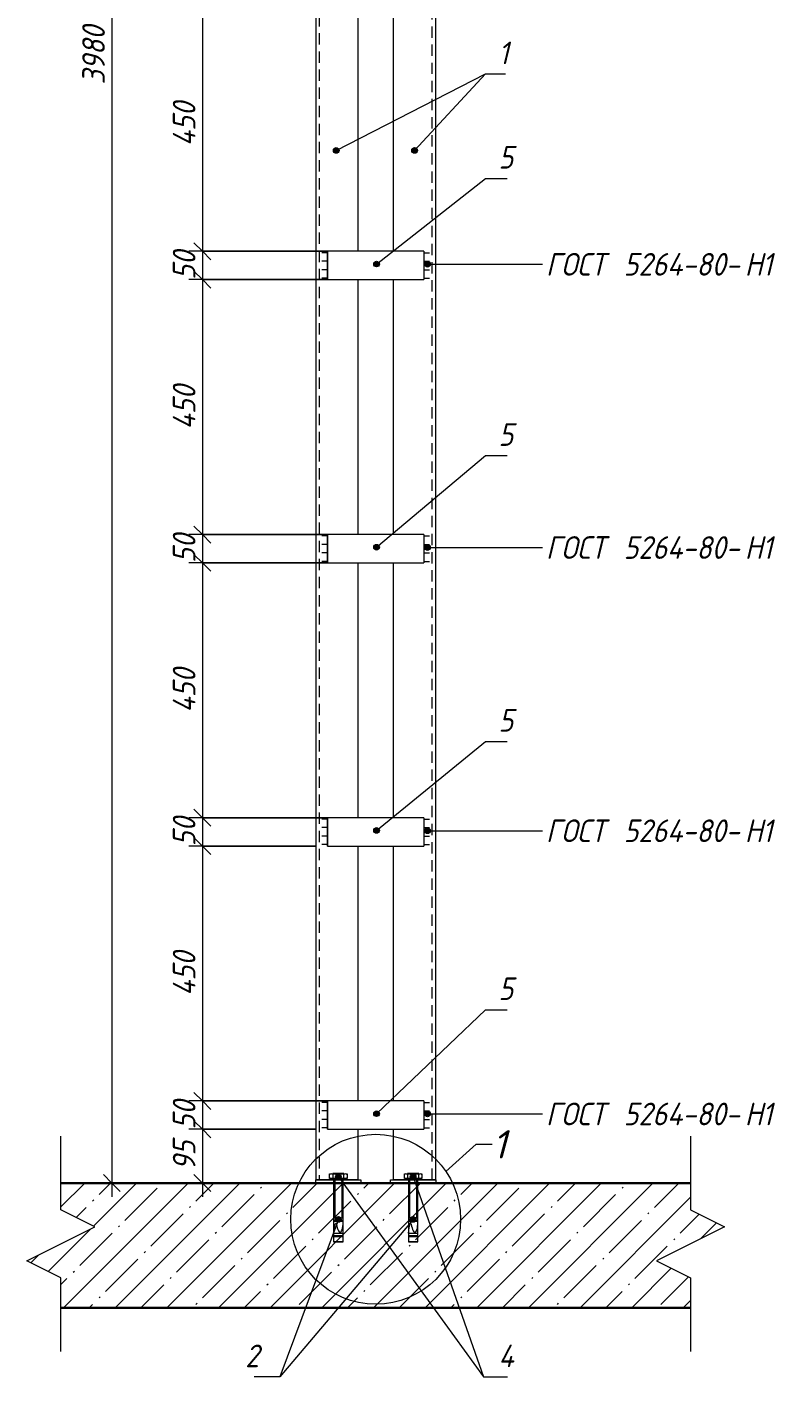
# Model space of a CAD drawing. Header units: millimetres. Extents: x -508 to 38670, y -99 to 8560.
# Drawn here: x 1111 to 2432, y 3778 to 6161 of the extents above; entities that cross this region are included whole.
import ezdxf

# ---------------------------------------------------------------- set-up
doc = ezdxf.new("R2010")
doc.units = ezdxf.units.MM
doc.linetypes.add('200_ШТРИХ_ш1п0_6_', pattern=[32, 20, -12])
for name, color, linetype, lineweight in [('A-ANNO-DIMS', 7, 'Continuous', 9), ('A-ANNO-DIMS-20', 7, 'Continuous', 9), ('A-DETL-1', 7, 'Continuous', 5), ('A-DETL-2', 7, '200_ШТРИХ_ш1п0_6_', 5), ('A-DETL-GENF-1', 7, 'Continuous', 5), ('A-FLOR-FNSH-1', 7, 'Continuous', 30), ('A-FLOR-PATT-1', 7, 'Continuous', 5), ('A-GENM', 7, 'Continuous', 9), ('A-GENM-IDEN', 7, 'Continuous', 9), ('G-ANNO-TEXT', 7, 'Continuous', 9)]:
    doc.layers.add(name, color=color, linetype=linetype, lineweight=lineweight)
doc.styles.add('ISOCPEUR_I', font='isocpeui.ttf', dxfattribs={"width": 0.9, "height": 40})
doc.styles.add('ISOCPEUR_I_1', font='isocpeui.ttf', dxfattribs={"height": 50})
doc.dimstyles.new('ISO-2_0_0_9К_СРЕДНИЙ', dxfattribs={"dimscale": 304.8, "dimtxt": 39.839247, "dimasz": 0.098425, "dimexe": 0.07874, "dimexo": 0, "dimgap": 0, "dimtad": 1, "dimdec": 0, "dimzin": 0, "dimdsep": 46, "dimtxsty": 'ISOCPEUR_I', "dimblk1": 'OBLIQUE', "dimblk2": 'OBLIQUE', "dimsah": 1, "dimcen": 0.09, "dimdle": 0.07874, "dimazin": 0, "dimtfac": 1, "dimtdec": 4, "dimtix": 1, "dimtmove": 0, "dimatfit": 3, "dimfxl": 1, "dimtvp": 1, "dimtolj": 1, "dimtzin": 0, "dimarcsym": 2})

# ---------------------------------------------------------------- blocks, each defined once
blk = doc.blocks.new('Фахверк_Влож_Полоса боковая - Полоса_Фахверка-25655111-АР1_1_Ф-19-Ф_ 19_1_2 эт_')
at = {"layer": 'A-GENM'}
for p, q in [((10415, 6215), (10415, 6265)), ((10585, 6265), (10415, 6265)), ((10585, 6265), (10585, 6215)), ((10415, 6215), (10585, 6215))]:
    blk.add_line(p, q, dxfattribs=at)
blk = doc.blocks.new('Фахверк_Влож_Уголок - Уголок_Фахверка-27980089-АР1_1_Ф-19-Ф_ 19_1_2 эт_')
at = {"layer": 'A-GENM'}
for p, q in [((10606, 4126), (10606, 8070)), ((10531, 6215), (10531, 5765)), ((10531, 5715), (10531, 5265)), ((10531, 5215), (10531, 4765)), ((10531, 4715), (10531, 4265)), ((10531, 4215), (10531, 4126)), ((10606, 4126), (10531, 4126))]:
    blk.add_line(p, q, dxfattribs=at)
blk = doc.blocks.new('Фахверк_Влож_Уголок - Уголок_Фахверка-27980090-АР1_1_Ф-19-Ф_ 19_1_2 эт_')
at = {"layer": 'A-GENM'}
for p, q in [((10394, 8070), (10394, 4126)), ((10469, 5765), (10469, 6215)), ((10469, 5265), (10469, 5715)), ((10469, 4765), (10469, 5215)), ((10469, 4265), (10469, 4715)), ((10469, 4126), (10469, 4215)), ((10469, 4126), (10394, 4126))]:
    blk.add_line(p, q, dxfattribs=at)
blk = doc.blocks.new('Фахверк_Влож_Полоса нижняя - Полоса_Фахверка-25617960-АР1_1_Ф-19-Ф_ 19_1_2 эт_')
at = {"layer": 'A-GENM'}
for p, q in [((10526, 4120), (10526, 4126)), ((10526, 4126), (10606, 4126)), ((10606, 4126), (10606, 4120))]:
    blk.add_line(p, q, dxfattribs=at)
blk = doc.blocks.new('DET_L_Линия разрыва1 - М20-27085586-АР1_1_Ф-19-Ф_ 19_1_2 эт_')
at = {"layer": 'A-DETL-GENF-1'}
for p, q in [((9944, 4072.7), (9944, 4202.7)), ((10004, 4042.7), (9944, 4072.7)), ((9884, 3982.7), (10004, 4042.7)), ((9944, 3952.7), (9884, 3982.7)), ((9944, 3822.7), (9944, 3952.7))]:
    blk.add_line(p, q, dxfattribs=at)
blk = doc.blocks.new('DIMBLOCK22-АР1_1_Ф-19-Ф_ 19_1_2 эт_')
at = {"layer": 'A-ANNO-DIMS-20', "lineweight": 20}
for p, q in [((1420.5, 6215), (1405.5, 6230)), ((1420.5, 6215), (1435.5, 6200)), ((1420.5, 5765), (1405.5, 5780)), ((1420.5, 5765), (1435.5, 5750))]:
    blk.add_line(p, q, dxfattribs=at)
at = {"layer": 'A-ANNO-DIMS-20'}
for p, q in [((1641.6, 6215), (1396.5, 6215)), ((1420.5, 6215), (1420.5, 5765)), ((1420.5, 6215), (1641.6, 6215)), ((1641.6, 5765), (1396.5, 5765)), ((1420.5, 5765), (1641.6, 5765))]:
    blk.add_line(p, q, dxfattribs=at)
at = {"layer": 'A-ANNO-DIMS-20', "color": 0, "insert": (1368.2, 5950.5), "char_height": 40, "width": 94.695, "attachment_point": 1, "rotation": 90, "line_spacing_factor": 1.149209, "style": 'ISOCPEUR_I'}
blk.add_mtext('450', dxfattribs=at)
blk = doc.blocks.new('_Oblique')
at = {"color": 0, "linetype": 'ByBlock', "lineweight": -2}
blk.add_line((-0.5, -0.5), (0.5, 0.5), dxfattribs=at)
blk = doc.blocks.new('DIMBLOCK23-АР1_1_Ф-19-Ф_ 19_1_2 эт_')
at = {"layer": 'A-ANNO-DIMS-20', "lineweight": 20}
for p, q in [((1420.5, 5765), (1405.5, 5780)), ((1420.5, 5765), (1435.5, 5750)), ((1420.5, 5715), (1405.5, 5730)), ((1420.5, 5715), (1435.5, 5700))]:
    blk.add_line(p, q, dxfattribs=at)
at = {"layer": 'A-ANNO-DIMS-20'}
for p, q in [((1641.6, 5765), (1396.5, 5765)), ((1420.5, 5765), (1420.5, 5715)), ((1420.5, 5765), (1641.6, 5765)), ((1641.6, 5715), (1396.5, 5715)), ((1420.5, 5715), (1641.6, 5715))]:
    blk.add_line(p, q, dxfattribs=at)
at = {"layer": 'A-ANNO-DIMS-20', "color": 0, "insert": (1368.2, 5714.7), "char_height": 40, "width": 60.678, "attachment_point": 1, "rotation": 90, "line_spacing_factor": 1.149209, "style": 'ISOCPEUR_I'}
blk.add_mtext('50', dxfattribs=at)
blk = doc.blocks.new('DIMBLOCK24-АР1_1_Ф-19-Ф_ 19_1_2 эт_')
at = {"layer": 'A-ANNO-DIMS-20', "lineweight": 20}
for p, q in [((1420.5, 5715), (1405.5, 5730)), ((1420.5, 5715), (1435.5, 5700)), ((1420.5, 5265), (1405.5, 5280)), ((1420.5, 5265), (1435.5, 5250))]:
    blk.add_line(p, q, dxfattribs=at)
at = {"layer": 'A-ANNO-DIMS-20'}
for p, q in [((1641.6, 5715), (1396.5, 5715)), ((1420.5, 5715), (1420.5, 5265)), ((1420.5, 5715), (1641.6, 5715)), ((1641.6, 5265), (1396.5, 5265)), ((1420.5, 5265), (1641.6, 5265))]:
    blk.add_line(p, q, dxfattribs=at)
at = {"layer": 'A-ANNO-DIMS-20', "color": 0, "insert": (1368.2, 5450.5), "char_height": 40, "width": 94.695, "attachment_point": 1, "rotation": 90, "line_spacing_factor": 1.149209, "style": 'ISOCPEUR_I'}
blk.add_mtext('450', dxfattribs=at)
blk = doc.blocks.new('DIMBLOCK25-АР1_1_Ф-19-Ф_ 19_1_2 эт_')
at = {"layer": 'A-ANNO-DIMS-20', "lineweight": 20}
for p, q in [((1420.5, 5265), (1405.5, 5280)), ((1420.5, 5265), (1435.5, 5250)), ((1420.5, 5215), (1405.5, 5230)), ((1420.5, 5215), (1435.5, 5200))]:
    blk.add_line(p, q, dxfattribs=at)
at = {"layer": 'A-ANNO-DIMS-20'}
for p, q in [((1641.6, 5265), (1396.5, 5265)), ((1420.5, 5265), (1420.5, 5215)), ((1420.5, 5265), (1641.6, 5265)), ((1641.6, 5215), (1396.5, 5215)), ((1420.5, 5215), (1641.6, 5215))]:
    blk.add_line(p, q, dxfattribs=at)
at = {"layer": 'A-ANNO-DIMS-20', "color": 0, "insert": (1368.2, 5214.7), "char_height": 40, "width": 60.678, "attachment_point": 1, "rotation": 90, "line_spacing_factor": 1.149209, "style": 'ISOCPEUR_I'}
blk.add_mtext('50', dxfattribs=at)
blk = doc.blocks.new('DIMBLOCK26-АР1_1_Ф-19-Ф_ 19_1_2 эт_')
at = {"layer": 'A-ANNO-DIMS-20', "lineweight": 20}
for p, q in [((1420.5, 5215), (1405.5, 5230)), ((1420.5, 5215), (1435.5, 5200)), ((1420.5, 4765), (1405.5, 4780)), ((1420.5, 4765), (1435.5, 4750))]:
    blk.add_line(p, q, dxfattribs=at)
at = {"layer": 'A-ANNO-DIMS-20'}
for p, q in [((1641.6, 5215), (1396.5, 5215)), ((1420.5, 5215), (1420.5, 4765)), ((1420.5, 5215), (1641.6, 5215)), ((1641.6, 4765), (1396.5, 4765)), ((1420.5, 4765), (1641.6, 4765))]:
    blk.add_line(p, q, dxfattribs=at)
at = {"layer": 'A-ANNO-DIMS-20', "color": 0, "insert": (1368.2, 4950.5), "char_height": 40, "width": 94.695, "attachment_point": 1, "rotation": 90, "line_spacing_factor": 1.149209, "style": 'ISOCPEUR_I'}
blk.add_mtext('450', dxfattribs=at)
blk = doc.blocks.new('DIMBLOCK27-АР1_1_Ф-19-Ф_ 19_1_2 эт_')
at = {"layer": 'A-ANNO-DIMS-20', "lineweight": 20}
for p, q in [((1420.5, 4765), (1405.5, 4780)), ((1420.5, 4765), (1435.5, 4750)), ((1420.5, 4715), (1405.5, 4730)), ((1420.5, 4715), (1435.5, 4700))]:
    blk.add_line(p, q, dxfattribs=at)
at = {"layer": 'A-ANNO-DIMS-20'}
for p, q in [((1641.6, 4765), (1396.5, 4765)), ((1420.5, 4765), (1420.5, 4715)), ((1420.5, 4765), (1641.6, 4765)), ((1620.6, 4715), (1396.5, 4715)), ((1420.5, 4715), (1620.6, 4715))]:
    blk.add_line(p, q, dxfattribs=at)
at = {"layer": 'A-ANNO-DIMS-20', "color": 0, "insert": (1368.2, 4714.7), "char_height": 40, "width": 60.678, "attachment_point": 1, "rotation": 90, "line_spacing_factor": 1.149209, "style": 'ISOCPEUR_I'}
blk.add_mtext('50', dxfattribs=at)
blk = doc.blocks.new('DIMBLOCK28-АР1_1_Ф-19-Ф_ 19_1_2 эт_')
at = {"layer": 'A-ANNO-DIMS-20', "lineweight": 20}
for p, q in [((1420.5, 4715), (1405.5, 4730)), ((1420.5, 4715), (1435.5, 4700)), ((1420.5, 4265), (1405.5, 4280)), ((1420.5, 4265), (1435.5, 4250))]:
    blk.add_line(p, q, dxfattribs=at)
at = {"layer": 'A-ANNO-DIMS-20'}
for p, q in [((1620.6, 4715), (1396.5, 4715)), ((1420.5, 4715), (1420.5, 4265)), ((1420.5, 4715), (1620.6, 4715)), ((1641.6, 4265), (1396.5, 4265)), ((1420.5, 4265), (1641.6, 4265))]:
    blk.add_line(p, q, dxfattribs=at)
at = {"layer": 'A-ANNO-DIMS-20', "color": 0, "insert": (1368.2, 4450.5), "char_height": 40, "width": 94.695, "attachment_point": 1, "rotation": 90, "line_spacing_factor": 1.149209, "style": 'ISOCPEUR_I'}
blk.add_mtext('450', dxfattribs=at)
blk = doc.blocks.new('DIMBLOCK29-АР1_1_Ф-19-Ф_ 19_1_2 эт_')
at = {"layer": 'A-ANNO-DIMS-20', "lineweight": 20}
for p, q in [((1420.5, 4265), (1405.5, 4280)), ((1420.5, 4265), (1435.5, 4250)), ((1420.5, 4215), (1405.5, 4230)), ((1420.5, 4215), (1435.5, 4200))]:
    blk.add_line(p, q, dxfattribs=at)
at = {"layer": 'A-ANNO-DIMS-20'}
for p, q in [((1641.6, 4265), (1396.5, 4265)), ((1420.5, 4265), (1420.5, 4215)), ((1420.5, 4265), (1641.6, 4265)), ((1620.6, 4215), (1396.5, 4215)), ((1420.5, 4215), (1620.6, 4215))]:
    blk.add_line(p, q, dxfattribs=at)
at = {"layer": 'A-ANNO-DIMS-20', "color": 0, "insert": (1368.2, 4214.7), "char_height": 40, "width": 60.678, "attachment_point": 1, "rotation": 90, "line_spacing_factor": 1.149209, "style": 'ISOCPEUR_I'}
blk.add_mtext('50', dxfattribs=at)
blk = doc.blocks.new('DIMBLOCK30-АР1_1_Ф-19-Ф_ 19_1_2 эт_')
at = {"layer": 'A-ANNO-DIMS-20', "lineweight": 20}
for p, q in [((1420.5, 4215), (1405.5, 4230)), ((1420.5, 4215), (1435.5, 4200)), ((1420.5, 4120), (1405.5, 4135)), ((1420.5, 4120), (1435.5, 4105))]:
    blk.add_line(p, q, dxfattribs=at)
at = {"layer": 'A-ANNO-DIMS-20'}
for p, q in [((1620.6, 4215), (1396.5, 4215)), ((1420.5, 4215), (1420.5, 4096)), ((1420.5, 4215), (1620.6, 4215)), ((1441.7, 4120), (1396.5, 4120)), ((1420.5, 4120), (1441.7, 4120))]:
    blk.add_line(p, q, dxfattribs=at)
at = {"layer": 'A-ANNO-DIMS-20', "color": 0, "insert": (1368.2, 4142.2), "char_height": 40, "width": 60.678, "attachment_point": 1, "rotation": 90, "line_spacing_factor": 1.149209, "style": 'ISOCPEUR_I'}
blk.add_mtext('95', dxfattribs=at)
blk = doc.blocks.new('DIMBLOCK31-АР1_1_Ф-19-Ф_ 19_1_2 эт_')
at = {"layer": 'A-ANNO-DIMS-20', "lineweight": 20}
for p, q in [((1260.5, 8100), (1245.5, 8115)), ((1260.5, 8100), (1275.5, 8085)), ((1260.5, 4120), (1245.5, 4135)), ((1260.5, 4120), (1275.5, 4105))]:
    blk.add_line(p, q, dxfattribs=at)
at = {"layer": 'A-ANNO-DIMS-20'}
for p, q in [((1260.5, 8124), (1260.5, 4096)), ((1281.7, 8100), (1236.5, 8100)), ((1260.5, 8100), (1281.7, 8100)), ((1281.7, 4120), (1236.5, 4120)), ((1260.5, 4120), (1281.7, 4120))]:
    blk.add_line(p, q, dxfattribs=at)
at = {"layer": 'A-ANNO-DIMS-20', "color": 0, "insert": (1208.2, 6059.4), "char_height": 40, "width": 121.356, "attachment_point": 1, "rotation": 90, "line_spacing_factor": 1.149209, "style": 'ISOCPEUR_I'}
blk.add_mtext('3980', dxfattribs=at)

msp = doc.modelspace()

# ---------------------------------------------------------------- hatches: boundary and pattern name
at = {"layer": 'A-FLOR-PATT-1'}
h = msp.add_hatch(dxfattribs=at)
h.set_pattern_fill('FP_2', color=256, style=0, pattern_type=2)
h.set_pattern_definition([(45, (2583.76, 4305), (-45.6197, 45.6197), []), (45, (2629.38, 4305), (-45.6197, 45.6197), [80.645, -16.129, 2.682, -13.447])])
h.paths.add_polyline_path([(1230.6, 3900), (2282.6, 3900), (2282.6, 3952.7), (2222.6, 3982.7), (2342.6, 4042.7), (2282.6, 4072.7), (2282.6, 4120), (1170.6, 4120), (1170.6, 4072.7), (1230.6, 4042.7), (1110.6, 3982.7), (1170.6, 3952.7), (1170.6, 3900)], flags=0)
at = {"layer": 'A-GENM-IDEN'}
h = msp.add_hatch(color=256, dxfattribs=at)
edge = h.paths.add_edge_path(flags=0)
edge.add_arc((1656.8, 5943.1), 5, 0, 360)
h = msp.add_hatch(color=256, dxfattribs=at)
edge = h.paths.add_edge_path(flags=0)
edge.add_arc((1795.3, 5943.1), 5, 0, 360)
h = msp.add_hatch(color=256, dxfattribs=at)
edge = h.paths.add_edge_path(flags=0)
edge.add_arc((1728.1, 5742.5), 5, 0, 360)
h = msp.add_hatch(color=256, dxfattribs=at)
edge = h.paths.add_edge_path(flags=0)
edge.add_arc((1728.1, 5242.5), 5, 0, 360)
h = msp.add_hatch(color=256, dxfattribs=at)
edge = h.paths.add_edge_path(flags=0)
edge.add_arc((1728.1, 4742.5), 5, 0, 360)
h = msp.add_hatch(color=256, dxfattribs=at)
edge = h.paths.add_edge_path(flags=0)
edge.add_arc((1728.1, 4242.5), 5, 0, 360)
h = msp.add_hatch(color=256, dxfattribs=at)
edge = h.paths.add_edge_path(flags=0)
edge.add_arc((1660.6, 4131), 5, 0, 360)
h = msp.add_hatch(color=256, dxfattribs=at)
edge = h.paths.add_edge_path(flags=0)
edge.add_arc((1792.6, 4131), 5, 0, 360)
h = msp.add_hatch(color=256, dxfattribs=at)
edge = h.paths.add_edge_path(flags=0)
edge.add_arc((1660.6, 4055.8), 5, 0, 360)
h = msp.add_hatch(color=256, dxfattribs=at)
edge = h.paths.add_edge_path(flags=0)
edge.add_arc((1792.6, 4055.8), 5, 0, 360)
at = {"layer": 'G-ANNO-TEXT'}
h = msp.add_hatch(color=256, dxfattribs=at)
edge = h.paths.add_edge_path(flags=0)
edge.add_arc((1818.1, 5742), 5, 0, 360)
h = msp.add_hatch(color=256, dxfattribs=at)
edge = h.paths.add_edge_path(flags=0)
edge.add_arc((1818.1, 5242), 5, 0, 360)
h = msp.add_hatch(color=256, dxfattribs=at)
edge = h.paths.add_edge_path(flags=0)
edge.add_arc((1818.1, 4742), 5, 0, 360)
h = msp.add_hatch(color=256, dxfattribs=at)
edge = h.paths.add_edge_path(flags=0)
edge.add_arc((1818.1, 4242), 5, 0, 360)

# ---------------------------------------------------------------- linework, layer by layer
at = {"layer": 'A-DETL-1'}
for p, q in [((1641.6, 5762.5), (1631.6, 5762.5)), ((1641.6, 5747.5), (1631.6, 5747.5)), ((1641.6, 5765), (1641.6, 5715)), ((1811.6, 5765), (1811.6, 5715)), ((1811.6, 5762.5), (1821.6, 5762.5)), ((1811.6, 5747.5), (1821.6, 5747.5)), ((1641.6, 5732.5), (1631.6, 5732.5)), ((1811.6, 5732.5), (1821.6, 5732.5)), ((1641.6, 5717.5), (1631.6, 5717.5)), ((1811.6, 5717.5), (1821.6, 5717.5)), ((1641.6, 5262.5), (1631.6, 5262.5)), ((1641.6, 5247.5), (1631.6, 5247.5)), ((1641.6, 5265), (1641.6, 5215)), ((1811.6, 5265), (1811.6, 5215)), ((1811.6, 5262.5), (1821.6, 5262.5)), ((1811.6, 5247.5), (1821.6, 5247.5)), ((1641.6, 5232.5), (1631.6, 5232.5)), ((1811.6, 5232.5), (1821.6, 5232.5)), ((1641.6, 5217.5), (1631.6, 5217.5)), ((1811.6, 5217.5), (1821.6, 5217.5)), ((1641.6, 4762.5), (1631.6, 4762.5)), ((1641.6, 4747.5), (1631.6, 4747.5)), ((1641.6, 4765), (1641.6, 4715)), ((1811.6, 4765), (1811.6, 4715)), ((1811.6, 4762.5), (1821.6, 4762.5)), ((1811.6, 4747.5), (1821.6, 4747.5)), ((1641.6, 4732.5), (1631.6, 4732.5)), ((1811.6, 4732.5), (1821.6, 4732.5)), ((1641.6, 4717.5), (1631.6, 4717.5)), ((1811.6, 4717.5), (1821.6, 4717.5)), ((1641.6, 4262.5), (1631.6, 4262.5)), ((1641.6, 4247.5), (1631.6, 4247.5)), ((1641.6, 4265), (1641.6, 4215)), ((1811.6, 4265), (1811.6, 4215)), ((1811.6, 4262.5), (1821.6, 4262.5)), ((1811.6, 4247.5), (1821.6, 4247.5)), ((1641.6, 4232.5), (1631.6, 4232.5)), ((1811.6, 4232.5), (1821.6, 4232.5)), ((1641.6, 4217.5), (1631.6, 4217.5)), ((1811.6, 4217.5), (1821.6, 4217.5)), ((1645.2, 4136.4), (1650.7, 4137.2)), ((1645.2, 4128.2), (1645.2, 4136.4)), ((1650.7, 4127.4), (1645.2, 4128.2)), ((1673.3, 4127.4), (1647.9, 4127.4)), ((1647.9, 4127.4), (1647.9, 4126)), ((1673.3, 4126), (1647.9, 4126)), ((1670.5, 4137.2), (1650.7, 4137.2)), ((1650.7, 4137.2), (1650.7, 4127.4)), ((1670.5, 4127.4), (1650.7, 4127.4)), ((1652.3, 4126), (1652.3, 4016)), ((1654.5, 4126), (1654.5, 4058.9)), ((1655.1, 4126), (1657.1, 4126)), ((1666.8, 4126), (1666.8, 4058.9)), ((1668.9, 4016), (1668.9, 4126)), ((1670.5, 4137.2), (1676, 4136.4)), ((1670.5, 4127.4), (1670.5, 4137.2)), ((1676, 4128.2), (1670.5, 4127.4)), ((1673.3, 4126), (1673.3, 4127.4)), ((1676, 4136.4), (1676, 4128.2)), ((1777.2, 4136.4), (1782.7, 4137.2)), ((1777.2, 4128.2), (1777.2, 4136.4)), ((1782.7, 4127.4), (1777.2, 4128.2)), ((1805.3, 4127.4), (1779.9, 4127.4)), ((1779.9, 4127.4), (1779.9, 4126)), ((1805.3, 4126), (1779.9, 4126)), ((1802.5, 4137.2), (1782.7, 4137.2)), ((1782.7, 4137.2), (1782.7, 4127.4)), ((1802.5, 4127.4), (1782.7, 4127.4)), ((1784.3, 4126), (1784.3, 4016)), ((1786.5, 4126), (1786.5, 4058.9)), ((1787.1, 4126), (1789.1, 4126)), ((1798.8, 4126), (1798.8, 4058.9)), ((1800.9, 4016), (1800.9, 4126)), ((1802.5, 4137.2), (1808, 4136.4)), ((1802.5, 4127.4), (1802.5, 4137.2)), ((1808, 4128.2), (1802.5, 4127.4)), ((1805.3, 4126), (1805.3, 4127.4)), ((1808, 4136.4), (1808, 4128.2)), ((1652.3, 4058.9), (1668.9, 4058.9)), ((1652.3, 4054.8), (1668.9, 4054.8)), ((1652.3, 4052.7), (1668.9, 4052.7)), ((1654.4, 4054.8), (1654.4, 4052.7)), ((1654.5, 4054.8), (1654.5, 4052.7)), ((1784.3, 4058.9), (1800.9, 4058.9)), ((1784.3, 4054.8), (1800.9, 4054.8)), ((1784.3, 4052.7), (1800.9, 4052.7)), ((1786.4, 4054.8), (1786.4, 4052.7)), ((1786.5, 4054.8), (1786.5, 4052.7)), ((1652.3, 4031.8), (1668.9, 4031.8)), ((1784.3, 4031.8), (1800.9, 4031.8)), ((1652.3, 4027.6), (1668.9, 4027.6)), ((1668.9, 4016), (1652.3, 4016)), ((1652.3, 4016), (1668.9, 4016)), ((1653.3, 4025.6), (1667.9, 4025.6)), ((1784.3, 4027.6), (1800.9, 4027.6)), ((1800.9, 4016), (1784.3, 4016)), ((1784.3, 4016), (1800.9, 4016)), ((1785.3, 4025.6), (1799.9, 4025.6))]:
    msp.add_line(p, q, dxfattribs=at)
msp.add_circle((1726.6, 4056.1), 150, dxfattribs=at)
for centre, radius, start, end in [((1648.3, 4131.9), 4.23, 56.0803, 137.7236), ((1648.3, 4132.7), 4.23, 222.2764, 303.9197), ((1660.6, 4093.5), 42.8, 76.6145, 103.3855), ((1660.6, 4171.2), 42.8, 256.6145, 283.3855), ((1672.9, 4131.9), 4.23, 42.2764, 123.9197), ((1672.9, 4132.7), 4.23, 236.0803, 317.7236), ((1780.3, 4131.9), 4.23, 56.0803, 137.7236), ((1780.3, 4132.7), 4.23, 222.2764, 303.9197), ((1792.6, 4093.5), 42.8, 76.6145, 103.3855), ((1792.6, 4171.2), 42.8, 256.6145, 283.3855), ((1804.9, 4131.9), 4.23, 42.2764, 123.9197), ((1804.9, 4132.7), 4.23, 236.0803, 317.7236), ((1653.5, 4026.9), 1.38, 210.8995, 261.2766), ((1667.7, 4026.9), 1.38, 278.7234, 329.1005), ((1785.5, 4026.9), 1.38, 210.8995, 261.2766), ((1799.7, 4026.9), 1.38, 278.7234, 329.1005)]:
    msp.add_arc(centre, radius, start, end, dxfattribs=at)
for points in [[(1652.3, 4031.8), (1653.5, 4036.5), (1656, 4062), (1659.8, 4024.5), (1668.9, 4036.5), (1668.9, 4047.5)], [(1784.3, 4031.8), (1785.5, 4036.5), (1788, 4062), (1791.8, 4024.5), (1800.9, 4036.5), (1800.9, 4047.5)]]:
    msp.add_open_spline(points, degree=3, knots=[3.947128, 3.947128, 3.947128, 3.947128, 10.095996, 20.129437, 28.583816, 28.583816, 28.583816, 28.583816], dxfattribs=at)
at = {"layer": 'A-DETL-2'}
for p, q in [((1626.6, 8070), (1626.6, 4126)), ((1826.6, 4126), (1826.6, 8070))]:
    msp.add_line(p, q, dxfattribs=at)
at = {"layer": 'A-FLOR-FNSH-1'}
for p, q in [((2282.6, 4120), (1170.6, 4120)), ((1170.6, 3900), (2282.6, 3900))]:
    msp.add_line(p, q, dxfattribs=at)
at = {"layer": 'A-GENM-IDEN'}
for p, q in [((1656.8, 5943.1), (1920.6, 6078)), ((1795.3, 5943.1), (1920.6, 6078)), ((1920.6, 6078), (1956.1, 6078)), ((1920.6, 6078), (1956.1, 6078)), ((1728.1, 5742.5), (1920.6, 5893.8)), ((1920.6, 5893.8), (1959, 5893.8)), ((1728.1, 5242.5), (1920.6, 5404.3)), ((1920.6, 5404.3), (1959, 5404.3)), ((1728.1, 4742.5), (1920.6, 4899.8)), ((1920.6, 4899.8), (1959, 4899.8)), ((1728.1, 4242.5), (1920.6, 4426)), ((1920.6, 4426), (1959, 4426)), ((1660.6, 4131), (1917.3, 3777.7)), ((1792.6, 4131), (1917.3, 3777.7)), ((1792.6, 4055.8), (1557.4, 3777.7)), ((1660.6, 4055.8), (1557.4, 3777.7)), ((1557.4, 3777.7), (1512.1, 3777.7)), ((1557.4, 3777.7), (1512.1, 3777.7)), ((1917.3, 3777.7), (1959.6, 3777.7)), ((1917.3, 3777.7), (1959.6, 3777.7))]:
    msp.add_line(p, q, dxfattribs=at)
for centre in [(1656.8, 5943.1), (1795.3, 5943.1), (1728.1, 5742.5), (1728.1, 5242.5), (1728.1, 4742.5), (1728.1, 4242.5), (1660.6, 4131), (1792.6, 4131), (1660.6, 4055.8), (1792.6, 4055.8)]:
    msp.add_circle(centre, 5, dxfattribs=at)
at = {"layer": 'G-ANNO-TEXT'}
for p, q in [((1818.1, 5742), (2021.3, 5742)), ((1818.1, 5242), (2021.3, 5242)), ((1818.1, 4742), (2021.3, 4742)), ((1818.1, 4242), (2021.3, 4242)), ((1850.7, 4140.3), (1903.9, 4188.5)), ((1903.9, 4188.5), (1932.5, 4188.5))]:
    msp.add_line(p, q, dxfattribs=at)
for centre in [(1818.1, 5742), (1818.1, 5242), (1818.1, 4742), (1818.1, 4242)]:
    msp.add_circle(centre, 5, dxfattribs=at)

# ---------------------------------------------------------------- block references
at = {"layer": 'A-DETL-GENF-1'}
msp.add_blockref('DET_L_Линия разрыва1 - М20-27085586-АР1_1_Ф-19-Ф_ 19_1_2 эт_', (-8773.4, 0), dxfattribs=at)
at = {"layer": 'A-DETL-GENF-1', "rotation": 180}
msp.add_blockref('DET_L_Линия разрыва1 - М20-27085586-АР1_1_Ф-19-Ф_ 19_1_2 эт_', (12226.6, 8025.3), dxfattribs=at)
at = {"layer": 'A-GENM'}
for name, p in [('Фахверк_Влож_Уголок - Уголок_Фахверка-27980090-АР1_1_Ф-19-Ф_ 19_1_2 эт_', (-8773.4, 0)), ('Фахверк_Влож_Уголок - Уголок_Фахверка-27980089-АР1_1_Ф-19-Ф_ 19_1_2 эт_', (-8773.4, 0)), ('Фахверк_Влож_Полоса боковая - Полоса_Фахверка-25655111-АР1_1_Ф-19-Ф_ 19_1_2 эт_', (-8773.4, -500)), ('Фахверк_Влож_Полоса боковая - Полоса_Фахверка-25655111-АР1_1_Ф-19-Ф_ 19_1_2 эт_', (-8773.4, -1000)), ('Фахверк_Влож_Полоса боковая - Полоса_Фахверка-25655111-АР1_1_Ф-19-Ф_ 19_1_2 эт_', (-8773.4, -1500)), ('Фахверк_Влож_Полоса боковая - Полоса_Фахверка-25655111-АР1_1_Ф-19-Ф_ 19_1_2 эт_', (-8773.4, -2000)), ('Фахверк_Влож_Полоса нижняя - Полоса_Фахверка-25617960-АР1_1_Ф-19-Ф_ 19_1_2 эт_', (-8905.4, 0)), ('Фахверк_Влож_Полоса нижняя - Полоса_Фахверка-25617960-АР1_1_Ф-19-Ф_ 19_1_2 эт_', (-8773.4, 0))]:
    msp.add_blockref(name, p, dxfattribs=at)

# ---------------------------------------------------------------- texts
at = {"layer": 'A-GENM-IDEN', "char_height": 40, "attachment_point": 1, "style": 'ISOCPEUR_I'}
for s, insert, width in [('\\fISOCPEUR|b0|i1|c204|p34|;\\W.9;1', (1943.5, 6135.2), 23.089), ('\\fISOCPEUR|b0|i1|c204|p34|;\\W.9;1', (1943.5, 6135.2), 23.089), ('\\fISOCPEUR|b0|i1|c204|p34|;\\W.9;5', (1943.5, 5951), 31.747), ('\\fISOCPEUR|b0|i1|c204|p34|;\\W.9;5', (1943.5, 5461.5), 31.747), ('\\fISOCPEUR|b0|i1|c204|p34|;\\W.9;5', (1943.5, 4957), 31.747), ('\\fISOCPEUR|b0|i1|c204|p34|;\\W.9;5', (1943.5, 4483.2), 31.747), ('\\fISOCPEUR|b0|i1|c204|p34|;\\W.9;2', (1496.1, 3834.9), 31.747), ('\\fISOCPEUR|b0|i1|c204|p34|;\\W.9;2', (1496.1, 3834.9), 31.747), ('\\fISOCPEUR|b0|i1|c204|p34|;\\W.9;4', (1943.5, 3834.9), 37.519), ('\\fISOCPEUR|b0|i1|c204|p34|;\\W.9;4', (1943.5, 3834.9), 37.519)]:
    msp.add_mtext(s, dxfattribs=dict(at, insert=insert, width=width))
at = {"layer": 'G-ANNO-TEXT', "attachment_point": 1}
for s, insert, char_height, width, style in [('ГОСТ', (2027.3, 5762), 40, 138.532, 'ISOCPEUR_I'), (' 5264-80-', (2141.6, 5762), 40, 287.164, 'ISOCPEUR_I'), ('\\fISOCPEUR|b0|i1|c204|p34|;\\W.9;Н', (2378.5, 5762), 40, 37.519, 'ISOCPEUR_I'), ('\\fISOCPEUR|b0|i1|c204|p34|;\\W.9;1', (2409.4, 5762), 40, 23.089, 'ISOCPEUR_I'), ('ГОСТ', (2027.3, 5262), 40, 138.532, 'ISOCPEUR_I'), (' 5264-80-', (2141.6, 5262), 40, 287.164, 'ISOCPEUR_I'), ('\\fISOCPEUR|b0|i1|c204|p34|;\\W.9;Н', (2378.5, 5262), 40, 37.519, 'ISOCPEUR_I'), ('\\fISOCPEUR|b0|i1|c204|p34|;\\W.9;1', (2409.4, 5262), 40, 23.089, 'ISOCPEUR_I'), ('ГОСТ', (2027.3, 4762), 40, 138.532, 'ISOCPEUR_I'), (' 5264-80-', (2141.6, 4762), 40, 287.164, 'ISOCPEUR_I'), ('\\fISOCPEUR|b0|i1|c204|p34|;\\W.9;Н', (2378.5, 4762), 40, 37.519, 'ISOCPEUR_I'), ('\\fISOCPEUR|b0|i1|c204|p34|;\\W.9;1', (2409.4, 4762), 40, 23.089, 'ISOCPEUR_I'), ('ГОСТ', (2027.3, 4262), 40, 138.532, 'ISOCPEUR_I'), (' 5264-80-', (2141.6, 4262), 40, 287.164, 'ISOCPEUR_I'), ('\\fISOCPEUR|b0|i1|c204|p34|;\\W.9;Н', (2378.5, 4262), 40, 37.519, 'ISOCPEUR_I'), ('\\fISOCPEUR|b0|i1|c204|p34|;\\W.9;1', (2409.4, 4262), 40, 23.089, 'ISOCPEUR_I'), ('\\fISOCPEUR|b0|i1|c204|p34|;1', (1932.5, 4213.5), 50, 32.068, 'ISOCPEUR_I_1')]:
    msp.add_mtext(s, dxfattribs=dict(at, insert=insert, char_height=char_height, width=width, style=style))

# ---------------------------------------------------------------- dimensions: what is measured, and where the dimension line sits
at = {"layer": 'A-ANNO-DIMS'}
for base, p1, p2, override, picture, middle in [((1260.5, 4120), (1281.7, 8100), (1281.7, 4120), {"dimpost": '<>', "dimfxl": 3980}, 'DIMBLOCK31-АР1_1_Ф-19-Ф_ 19_1_2 эт_', (1240.5, 6110)), ((1420.5, 5765), (1641.6, 6215), (1641.6, 5765), {"dimpost": '<>', "dimfxl": 450}, 'DIMBLOCK22-АР1_1_Ф-19-Ф_ 19_1_2 эт_', (1400.5, 5990)), ((1420.5, 5715), (1641.6, 5765), (1641.6, 5715), {"dimpost": '<>', "dimfxl": 50}, 'DIMBLOCK23-АР1_1_Ф-19-Ф_ 19_1_2 эт_', (1400.5, 5740)), ((1420.5, 5265), (1641.6, 5715), (1641.6, 5265), {"dimpost": '<>', "dimfxl": 450}, 'DIMBLOCK24-АР1_1_Ф-19-Ф_ 19_1_2 эт_', (1400.5, 5490)), ((1420.5, 5215), (1641.6, 5265), (1641.6, 5215), {"dimpost": '<>', "dimfxl": 50}, 'DIMBLOCK25-АР1_1_Ф-19-Ф_ 19_1_2 эт_', (1400.5, 5240)), ((1420.5, 4765), (1641.6, 5215), (1641.6, 4765), {"dimpost": '<>', "dimfxl": 450}, 'DIMBLOCK26-АР1_1_Ф-19-Ф_ 19_1_2 эт_', (1400.5, 4990)), ((1420.5, 4715), (1641.6, 4765), (1620.6, 4715), {"dimpost": '<>', "dimfxl": 54.230987}, 'DIMBLOCK27-АР1_1_Ф-19-Ф_ 19_1_2 эт_', (1400.5, 4740)), ((1420.5, 4265), (1620.6, 4715), (1641.6, 4265), {"dimpost": '<>', "dimfxl": 450.489734}, 'DIMBLOCK28-АР1_1_Ф-19-Ф_ 19_1_2 эт_', (1400.5, 4490)), ((1420.5, 4215), (1641.6, 4265), (1620.6, 4215), {"dimpost": '<>', "dimfxl": 54.230987}, 'DIMBLOCK29-АР1_1_Ф-19-Ф_ 19_1_2 эт_', (1400.5, 4240)), ((1420.5, 4120), (1620.6, 4215), (1441.7, 4120), {"dimpost": '<>', "dimfxl": 202.597196}, 'DIMBLOCK30-АР1_1_Ф-19-Ф_ 19_1_2 эт_', (1400.5, 4167.5))]:
    dim = msp.add_linear_dim(base=base, p1=p1, p2=p2, angle=90, dimstyle='ISO-2_0_0_9К_СРЕДНИЙ', override=override, dxfattribs=at)
    dim.commit()
    dim.dimension.update_dxf_attribs({"geometry": picture, "text_midpoint": middle})

doc.saveas('drawing.dxf')
